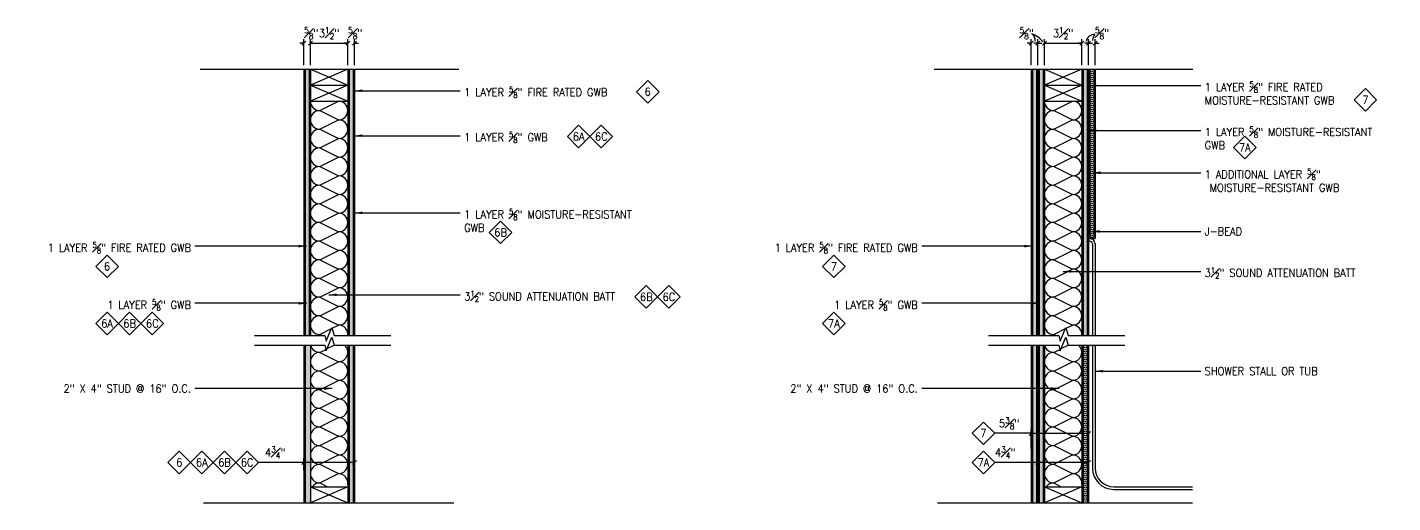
# Model space of a CAD drawing. Header units: inches. Extents: x 14 to 347, y 32 to 277.
# Drawn here: x 17.1 to 145.1, y 130 to 174.6 of the extents above; entities that cross this region are included whole.
import ezdxf
from ezdxf.enums import TextEntityAlignment as Align

# ---------------------------------------------------------------- set-up
doc = ezdxf.new("R2010")
doc.units = ezdxf.units.IN
doc.header["$LTSCALE"] = 0.5
doc.header["$MEASUREMENT"] = 0
for name, color, linetype in [('A-ANNO-DIMS', 7, 'Continuous'), ('A-ANNO-NOTE', 7, 'Continuous'), ('A-ANNO-SYMB', 7, 'Continuous'), ('A-DETL-MCUT', 2, 'Continuous'), ('A-DETL-PATT', 8, 'Continuous')]:
    doc.layers.add(name, color=color, linetype=linetype)
doc.styles.add('NOTE', font='romans.shx', dxfattribs={"width": 0.9})
doc.dimstyles.new('NOTE8', dxfattribs={"dimscale": 8, "dimtxt": 0.09375, "dimasz": 0.046875, "dimexe": 0.046875, "dimexo": 0.046875, "dimgap": 0.046875, "dimtad": 1, "dimdec": 4, "dimzin": 0, "dimdsep": 46, "dimlunit": 4, "dimtxsty": 'NOTE', "dimblk": 'OBLIQUE', "dimcen": 0.09, "dimadec": 0, "dimazin": 0, "dimtfac": 0.75, "dimtdec": 4, "dimtofl": 0, "dimtmove": 2, "dimatfit": 3, "dimldrblk": 'OBLIQUE', "dimfxl": 0, "dimfrac": 1, "dimtolj": 1, "dimtzin": 0, "dimarcsym": 0})
doc.dimstyles.new('TEXT8', dxfattribs={"dimscale": 8, "dimtxt": 0.09375, "dimasz": 0.09375, "dimexe": 0.046875, "dimexo": 0.046875, "dimgap": 0.046875, "dimtad": 0, "dimdec": 4, "dimzin": 0, "dimdsep": 46, "dimlunit": 4, "dimtxsty": 'NOTE', "dimcen": 0.09, "dimadec": 0, "dimazin": 0, "dimtfac": 0.75, "dimtdec": 4, "dimtofl": 0, "dimtmove": 2, "dimatfit": 3, "dimfxl": 0, "dimfrac": 1, "dimtolj": 1, "dimtzin": 0, "dimarcsym": 0})

# ---------------------------------------------------------------- blocks, each defined once
blk = doc.blocks.new('_Oblique')
at = {"color": 0, "lineweight": -2}
blk.add_line((-0.5, -0.5), (0.5, 0.5), dxfattribs=at)
blk = doc.blocks.new('*D25')
at = {"layer": 'A-ANNO-DIMS', "color": 0, "lineweight": -2}
for p, q in [((43.02, 133.01), (43.02, 134.12)), ((47.77, 133.74), (43.02, 133.74)), ((47.77, 131.97), (47.77, 134.12))]:
    blk.add_line(p, q, dxfattribs=at)
at = {"layer": 'Defpoints', "color": 0}
for p in [(43.02, 133.74), (43.02, 132.63), (47.77, 131.59)]:
    blk.add_point(p, dxfattribs=at)
at = {"layer": 'A-ANNO-DIMS', "color": 0, "lineweight": -2, "xscale": 0.375, "yscale": 0.375, "zscale": 0.375, "rotation": 180}
blk.add_blockref('_Oblique', (43.02, 133.74), dxfattribs=at)
at = {"layer": 'A-ANNO-DIMS', "color": 0, "lineweight": -2, "xscale": 0.375, "yscale": 0.375, "zscale": 0.375}
blk.add_blockref('_Oblique', (47.77, 133.74), dxfattribs=at)
at = {"layer": 'A-ANNO-DIMS', "color": 0, "insert": (40.34, 134.68), "char_height": 0.75, "attachment_point": 5, "style": 'NOTE'}
blk.add_mtext('\\A1;4{\\H0.750000x;\\S3#4;}"', dxfattribs=at)
blk = doc.blocks.new('*D26')
at = {"layer": 'A-ANNO-DIMS', "color": 0, "lineweight": -2}
for p, q in [((43.02, 173.06), (42.64, 173.06)), ((43.02, 171), (43.02, 173.43)), ((43.64, 171), (43.64, 173.43)), ((43.64, 173.06), (44.02, 173.06))]:
    blk.add_line(p, q, dxfattribs=at)
at = {"layer": 'Defpoints', "color": 0}
for p in [(43.64, 173.06), (43.02, 170.63), (43.64, 170.63)]:
    blk.add_point(p, dxfattribs=at)
at = {"layer": 'A-ANNO-DIMS', "color": 0, "lineweight": -2, "xscale": 0.375, "yscale": 0.375, "zscale": 0.375}
blk.add_blockref('_Oblique', (43.02, 173.06), dxfattribs=at)
at = {"layer": 'A-ANNO-DIMS', "color": 0, "lineweight": -2, "xscale": 0.375, "yscale": 0.375, "zscale": 0.375, "rotation": 180}
blk.add_blockref('_Oblique', (43.64, 173.06), dxfattribs=at)
at = {"layer": 'A-ANNO-DIMS', "color": 0, "insert": (43.72, 174), "char_height": 0.75, "attachment_point": 5, "style": 'NOTE'}
blk.add_mtext('\\A1;{\\H0.750000x;\\S5#8;}"', dxfattribs=at)
blk = doc.blocks.new('*D27')
at = {"layer": 'A-ANNO-DIMS', "color": 0, "lineweight": -2}
for p, q in [((43.64, 171), (43.64, 173.43)), ((43.64, 173.06), (47.14, 173.06)), ((47.14, 171), (47.14, 173.43))]:
    blk.add_line(p, q, dxfattribs=at)
at = {"layer": 'Defpoints', "color": 0}
for p in [(47.14, 173.06), (43.64, 170.63), (47.14, 170.63)]:
    blk.add_point(p, dxfattribs=at)
at = {"layer": 'A-ANNO-DIMS', "color": 0, "lineweight": -2, "xscale": 0.375, "yscale": 0.375, "zscale": 0.375, "rotation": 180}
blk.add_blockref('_Oblique', (43.64, 173.06), dxfattribs=at)
at = {"layer": 'A-ANNO-DIMS', "color": 0, "lineweight": -2, "xscale": 0.375, "yscale": 0.375, "zscale": 0.375}
blk.add_blockref('_Oblique', (47.14, 173.06), dxfattribs=at)
at = {"layer": 'A-ANNO-DIMS', "color": 0, "insert": (45.39, 174), "char_height": 0.75, "attachment_point": 5, "style": 'NOTE'}
blk.add_mtext('\\A1;3{\\H0.750000x;\\S1#2;}"', dxfattribs=at)
blk = doc.blocks.new('*D28')
at = {"layer": 'A-ANNO-DIMS', "color": 0, "lineweight": -2}
for p, q in [((47.14, 173.06), (46.77, 173.06)), ((47.14, 171), (47.14, 173.43)), ((47.77, 171), (47.77, 173.43)), ((47.77, 173.06), (48.14, 173.06))]:
    blk.add_line(p, q, dxfattribs=at)
at = {"layer": 'Defpoints', "color": 0}
for p in [(47.77, 173.06), (47.14, 170.63), (47.77, 170.63)]:
    blk.add_point(p, dxfattribs=at)
at = {"layer": 'A-ANNO-DIMS', "color": 0, "lineweight": -2, "xscale": 0.375, "yscale": 0.375, "zscale": 0.375}
blk.add_blockref('_Oblique', (47.14, 173.06), dxfattribs=at)
at = {"layer": 'A-ANNO-DIMS', "color": 0, "lineweight": -2, "xscale": 0.375, "yscale": 0.375, "zscale": 0.375, "rotation": 180}
blk.add_blockref('_Oblique', (47.77, 173.06), dxfattribs=at)
at = {"layer": 'A-ANNO-DIMS', "color": 0, "insert": (47.84, 174), "char_height": 0.75, "attachment_point": 5, "style": 'NOTE'}
blk.add_mtext('\\A1;{\\H0.750000x;\\S5#8;}"', dxfattribs=at)
blk = doc.blocks.new('*D29')
at = {"layer": 'A-ANNO-DIMS', "color": 0, "lineweight": -2}
for p, q in [((111.81, 132.34), (111.81, 134.12)), ((116.56, 133.74), (111.81, 133.74)), ((116.56, 133.77), (116.56, 134.12))]:
    blk.add_line(p, q, dxfattribs=at)
at = {"layer": 'Defpoints', "color": 0}
for p in [(111.81, 133.74), (116.56, 133.4), (111.81, 131.96)]:
    blk.add_point(p, dxfattribs=at)
at = {"layer": 'A-ANNO-DIMS', "color": 0, "lineweight": -2, "xscale": 0.375, "yscale": 0.375, "zscale": 0.375, "rotation": 180}
blk.add_blockref('_Oblique', (111.81, 133.74), dxfattribs=at)
at = {"layer": 'A-ANNO-DIMS', "color": 0, "lineweight": -2, "xscale": 0.375, "yscale": 0.375, "zscale": 0.375}
blk.add_blockref('_Oblique', (116.56, 133.74), dxfattribs=at)
at = {"layer": 'A-ANNO-DIMS', "color": 0, "insert": (108.76, 134.68), "char_height": 0.75, "attachment_point": 5, "style": 'NOTE'}
blk.add_mtext('\\A1;4{\\H0.750000x;\\S3#4;}"', dxfattribs=at)
blk = doc.blocks.new('*D32')
at = {"layer": 'A-ANNO-DIMS', "color": 0, "lineweight": -2}
for p, q in [((111.19, 173.06), (110.81, 173.06)), ((111.19, 171), (111.19, 173.43)), ((111.81, 171), (111.81, 173.43)), ((111.81, 173.06), (112.19, 173.06))]:
    blk.add_line(p, q, dxfattribs=at)
at = {"layer": 'Defpoints', "color": 0}
for p in [(111.81, 173.06), (111.19, 170.63), (111.81, 170.63)]:
    blk.add_point(p, dxfattribs=at)
at = {"layer": 'A-ANNO-DIMS', "color": 0, "lineweight": -2, "xscale": 0.375, "yscale": 0.375, "zscale": 0.375}
blk.add_blockref('_Oblique', (111.19, 173.06), dxfattribs=at)
at = {"layer": 'A-ANNO-DIMS', "color": 0, "lineweight": -2, "xscale": 0.375, "yscale": 0.375, "zscale": 0.375, "rotation": 180}
blk.add_blockref('_Oblique', (111.81, 173.06), dxfattribs=at)
at = {"layer": 'A-ANNO-DIMS', "color": 0, "insert": (110.77, 174), "char_height": 0.75, "attachment_point": 5, "style": 'NOTE'}
blk.add_mtext('\\A1;{\\H0.750000x;\\S5#8;}"', dxfattribs=at)
blk = doc.blocks.new('*D30')
at = {"layer": 'A-ANNO-DIMS', "color": 0, "lineweight": -2}
for p, q in [((111.81, 173.06), (111.44, 173.06)), ((111.81, 171), (111.81, 173.43)), ((112.44, 171), (112.44, 173.43)), ((112.44, 173.06), (112.81, 173.06))]:
    blk.add_line(p, q, dxfattribs=at)
at = {"layer": 'Defpoints', "color": 0}
for p in [(112.44, 173.06), (111.81, 170.63), (112.44, 170.63)]:
    blk.add_point(p, dxfattribs=at)
at = {"layer": 'A-ANNO-DIMS', "color": 0, "lineweight": -2, "xscale": 0.375, "yscale": 0.375, "zscale": 0.375}
blk.add_blockref('_Oblique', (111.81, 173.06), dxfattribs=at)
at = {"layer": 'A-ANNO-DIMS', "color": 0, "lineweight": -2, "xscale": 0.375, "yscale": 0.375, "zscale": 0.375, "rotation": 180}
blk.add_blockref('_Oblique', (112.44, 173.06), dxfattribs=at)
blk = doc.blocks.new('*D31')
at = {"layer": 'A-ANNO-DIMS', "color": 0, "lineweight": -2}
for p, q in [((112.44, 171), (112.44, 173.43)), ((112.44, 173.06), (115.94, 173.06)), ((115.94, 171), (115.94, 173.43))]:
    blk.add_line(p, q, dxfattribs=at)
at = {"layer": 'Defpoints', "color": 0}
for p in [(115.94, 173.06), (112.44, 170.63), (115.94, 170.63)]:
    blk.add_point(p, dxfattribs=at)
at = {"layer": 'A-ANNO-DIMS', "color": 0, "lineweight": -2, "xscale": 0.375, "yscale": 0.375, "zscale": 0.375, "rotation": 180}
blk.add_blockref('_Oblique', (112.44, 173.06), dxfattribs=at)
at = {"layer": 'A-ANNO-DIMS', "color": 0, "lineweight": -2, "xscale": 0.375, "yscale": 0.375, "zscale": 0.375}
blk.add_blockref('_Oblique', (115.94, 173.06), dxfattribs=at)
at = {"layer": 'A-ANNO-DIMS', "color": 0, "insert": (114.19, 174), "char_height": 0.75, "attachment_point": 5, "style": 'NOTE'}
blk.add_mtext('\\A1;3{\\H0.750000x;\\S1#2;}"', dxfattribs=at)
blk = doc.blocks.new('*D33')
at = {"layer": 'A-ANNO-DIMS', "color": 0, "lineweight": -2}
for p, q in [((115.94, 173.06), (115.56, 173.06)), ((115.94, 171), (115.94, 173.43)), ((116.56, 171), (116.56, 173.43)), ((116.56, 173.06), (116.94, 173.06))]:
    blk.add_line(p, q, dxfattribs=at)
at = {"layer": 'Defpoints', "color": 0}
for p in [(116.56, 173.06), (115.94, 170.63), (116.56, 170.63)]:
    blk.add_point(p, dxfattribs=at)
at = {"layer": 'A-ANNO-DIMS', "color": 0, "lineweight": -2, "xscale": 0.375, "yscale": 0.375, "zscale": 0.375}
blk.add_blockref('_Oblique', (115.94, 173.06), dxfattribs=at)
at = {"layer": 'A-ANNO-DIMS', "color": 0, "lineweight": -2, "xscale": 0.375, "yscale": 0.375, "zscale": 0.375, "rotation": 180}
blk.add_blockref('_Oblique', (116.56, 173.06), dxfattribs=at)
blk = doc.blocks.new('*D34')
at = {"layer": 'A-ANNO-DIMS', "color": 0, "lineweight": -2}
for p, q in [((116.56, 173.06), (116.19, 173.06)), ((116.56, 171), (116.56, 173.43)), ((117.19, 171), (117.19, 173.43)), ((117.19, 173.06), (117.56, 173.06))]:
    blk.add_line(p, q, dxfattribs=at)
at = {"layer": 'Defpoints', "color": 0}
for p in [(117.19, 173.06), (116.56, 170.63), (117.19, 170.63)]:
    blk.add_point(p, dxfattribs=at)
at = {"layer": 'A-ANNO-DIMS', "color": 0, "lineweight": -2, "xscale": 0.375, "yscale": 0.375, "zscale": 0.375}
blk.add_blockref('_Oblique', (116.56, 173.06), dxfattribs=at)
at = {"layer": 'A-ANNO-DIMS', "color": 0, "lineweight": -2, "xscale": 0.375, "yscale": 0.375, "zscale": 0.375, "rotation": 180}
blk.add_blockref('_Oblique', (117.19, 173.06), dxfattribs=at)
at = {"layer": 'A-ANNO-DIMS', "color": 0, "insert": (117.84, 174), "char_height": 0.75, "attachment_point": 5, "style": 'NOTE'}
blk.add_mtext('\\A1;{\\H0.750000x;\\S5#8;}"', dxfattribs=at)
blk = doc.blocks.new('*D35')
at = {"layer": 'A-ANNO-DIMS', "color": 0, "lineweight": -2}
for p, q in [((111.19, 135.06), (111.19, 136.85)), ((116.56, 136.47), (111.19, 136.47)), ((116.56, 134.87), (116.56, 136.85))]:
    blk.add_line(p, q, dxfattribs=at)
at = {"layer": 'Defpoints', "color": 0}
for p in [(111.19, 136.47), (111.19, 134.69), (116.56, 134.5)]:
    blk.add_point(p, dxfattribs=at)
at = {"layer": 'A-ANNO-DIMS', "color": 0, "lineweight": -2, "xscale": 0.375, "yscale": 0.375, "zscale": 0.375, "rotation": 180}
blk.add_blockref('_Oblique', (111.19, 136.47), dxfattribs=at)
at = {"layer": 'A-ANNO-DIMS', "color": 0, "lineweight": -2, "xscale": 0.375, "yscale": 0.375, "zscale": 0.375}
blk.add_blockref('_Oblique', (116.56, 136.47), dxfattribs=at)
at = {"layer": 'A-ANNO-DIMS', "color": 0, "insert": (109.13, 137.41), "char_height": 0.75, "attachment_point": 5, "style": 'NOTE'}
blk.add_mtext('\\A1;5{\\H0.750000x;\\S3#8;}"', dxfattribs=at)
blk = doc.blocks.new('IDENYQ1')
blk.add_lwpolyline([(0, -1.06), (1.06, 0), (0, 1.06), (-1.06, 0)], close=True)
at = {"style": 'NOTE', "width": 0.9}
blk.add_attdef('#', text='', height=0.75, dxfattribs=at).set_placement((0, 0), align=Align.MIDDLE)

msp = doc.modelspace()

# ---------------------------------------------------------------- hatches: boundary and pattern name
at = {"layer": 'A-DETL-PATT'}
h = msp.add_hatch(dxfattribs=at)
h.set_pattern_fill('DOTS', color=256, scale=3, style=0)
h.paths.add_polyline_path([(43.64432, 144.731), (43.14432, 144.731), (43.14432, 129.96415), (43.64432, 129.96415)])
h.paths.add_polyline_path([(43.51932, 170.62525), (43.14432, 170.62525), (43.14432, 145.64018), (43.51932, 145.64018)])
h = msp.add_hatch(dxfattribs=at)
h.set_pattern_fill('DOTS', color=256, scale=3, style=0)
h.paths.add_polyline_path([(47.64432, 144.731), (47.26932, 144.731), (47.26932, 129.96415), (47.64432, 129.96415)])
h.paths.add_polyline_path([(47.64432, 170.62525), (47.26932, 170.62525), (47.26932, 145.64018), (47.64432, 145.64018)])
h = msp.add_hatch(dxfattribs=at)
h.set_pattern_fill('DOTS', color=256, scale=3, style=0)
h.paths.add_polyline_path([(111.68933, 144.731), (111.31433, 144.731), (111.31433, 133.74328), (111.68933, 133.74328)])
h.paths.add_polyline_path([(111.68933, 170.62525), (111.31433, 170.62525), (111.31433, 145.64018), (111.68933, 145.64018)])
h.paths.add_polyline_path([(112.31433, 170.62525), (111.93933, 170.62525), (111.93933, 145.64018), (112.31433, 145.64018)])
h.paths.add_polyline_path([(112.31433, 144.731), (111.93933, 144.731), (111.93933, 129.96415), (112.31433, 129.96415)])
h.paths.add_polyline_path([(111.68933, 133.74328), (111.31433, 133.74328), (111.31433, 129.96415), (111.68933, 129.96415)])
h = msp.add_hatch(dxfattribs=at)
h.set_pattern_fill('DOTS', color=256, scale=3, style=0)
h.paths.add_polyline_path([(116.43933, 170.62525), (116.06433, 170.62525), (116.06433, 145.64018), (116.43933, 145.64018)])
h = msp.add_hatch(dxfattribs=at)
h.set_pattern_fill('DOTS', color=256, scale=3, style=0)
h.paths.add_polyline_path([(117.06433, 170.62525), (116.68933, 170.62525), (116.68933, 154.85747), (117.06433, 154.85747)])
h = msp.add_hatch(dxfattribs=at)
h.set_pattern_fill('DOTS', color=256, scale=3, style=0)
h.paths.add_polyline_path([(116.43933, 144.731), (116.06433, 144.731), (116.06433, 129.96415), (116.43933, 129.96415)])

# ---------------------------------------------------------------- linework, layer by layer
at = {"layer": 'A-ANNO-DIMS'}
for p, q in [((111.18933, 136.47248), (107.77823, 136.47248)), ((43.01932, 133.74328), (38.77076, 133.74328)), ((111.81433, 133.74328), (107.77823, 133.74328))]:
    msp.add_line(p, q, dxfattribs=at)
for centre, radius, start, end in [((110.943, 173.37914), 0.62717, 350.1862053, 61.4103304), ((110.77208, 172.1753), 1.81667, 33.5812609, 74.9719966), ((117.13, 173.08546), 0.79939, 88.0767162, 167.6116381), ((117.79271, 173.33167), 0.84253, 139.0014122, 180.8687283)]:
    msp.add_arc(centre, radius, start, end, dxfattribs=at)
at = {"layer": 'A-ANNO-SYMB'}
for p, q in [((38.38585, 145.64018), (44.9814, 145.64018)), ((38.38585, 144.731), (44.9814, 144.731)), ((45.87355, 145.64018), (51.17514, 145.64018)), ((45.87355, 144.731), (51.17514, 144.731)), ((107.18085, 145.64018), (113.77641, 145.64018)), ((107.18085, 144.731), (113.77641, 144.731)), ((114.66855, 145.64018), (119.97014, 145.64018)), ((114.66855, 144.731), (119.97014, 144.731)), ((111.18933, 136.47248), (107.77823, 136.47248)), ((43.01932, 133.74328), (38.77076, 133.74328)), ((111.81433, 133.74328), (107.77823, 133.74328))]:
    msp.add_line(p, q, dxfattribs=at)
for points in [[(44.9814, 145.64018), (45.12706, 145.11074), (45.65506, 146.40177), (45.87355, 145.64018)], [(113.77641, 145.64018), (113.92206, 145.11074), (114.45007, 146.40177), (114.66855, 145.64018)], [(44.9814, 144.731), (45.12706, 144.20156), (45.65506, 145.49259), (45.87355, 144.731)], [(113.77641, 144.731), (113.92206, 144.20156), (114.45007, 145.49259), (114.66855, 144.731)]]:
    msp.add_lwpolyline(points, dxfattribs=at)
at = {"layer": 'A-DETL-MCUT'}
for p, q in [((33.29681, 170.62525), (57.56562, 170.62525)), ((43.01932, 170.62525), (43.01932, 145.64018)), ((43.14432, 170.62525), (43.14432, 145.64018)), ((43.51932, 170.62525), (43.51932, 145.64018)), ((43.64432, 170.62525), (43.64432, 145.64018)), ((43.64432, 170.62525), (47.14432, 169.12525)), ((47.14432, 170.62525), (43.64432, 169.12525)), ((47.14432, 170.62525), (47.14432, 145.64018)), ((47.26932, 170.62525), (47.26932, 145.64018)), ((47.64432, 170.62525), (47.64432, 145.64018)), ((47.76932, 170.62525), (47.76932, 145.64018)), ((102.09182, 170.62525), (126.36062, 170.62525)), ((111.18933, 170.62525), (111.18933, 145.64018)), ((111.31433, 170.62525), (111.31433, 145.64018)), ((111.68933, 170.62525), (111.68933, 145.64018)), ((111.81433, 170.62525), (111.81433, 145.64018)), ((111.93933, 170.62525), (111.93933, 145.64018)), ((112.31433, 170.62525), (112.31433, 145.64018)), ((112.43933, 170.62525), (112.43933, 145.64018)), ((112.43933, 170.62525), (115.93933, 169.12525)), ((115.93933, 170.62525), (112.43933, 169.12525)), ((115.93933, 170.62525), (115.93933, 145.64018)), ((116.06433, 170.62525), (116.06433, 145.64018)), ((116.43933, 170.62525), (116.43933, 145.64018)), ((116.56433, 170.62525), (116.56433, 145.64018)), ((116.68933, 170.62525), (116.68933, 154.85747)), ((117.06433, 170.62525), (117.06433, 154.85747)), ((117.18933, 170.62525), (117.18933, 154.73247)), ((43.64432, 169.12525), (47.14432, 169.12525)), ((47.14432, 169.12525), (43.64432, 167.62525)), ((43.64432, 169.12525), (47.14432, 167.62525)), ((112.43933, 169.12525), (115.93933, 169.12525)), ((115.93933, 169.12525), (112.43933, 167.62525)), ((112.43933, 169.12525), (115.93933, 167.62525)), ((43.64432, 167.62525), (47.14432, 167.62525)), ((112.43933, 167.62525), (115.93933, 167.62525)), ((116.68933, 154.85747), (117.06433, 154.85747)), ((116.56433, 154.73247), (117.18933, 154.73247)), ((116.93933, 154.23247), (116.93933, 145.64018)), ((117.18933, 154.23247), (117.18933, 145.64018)), ((43.01932, 144.731), (43.01932, 129.96415)), ((43.14432, 144.731), (43.14432, 129.96415)), ((43.64432, 144.731), (43.64432, 129.96415)), ((47.14432, 144.731), (47.14432, 129.96415)), ((47.26932, 144.731), (47.26932, 129.96415)), ((47.64432, 144.731), (47.64432, 129.96415)), ((47.76932, 144.731), (47.76932, 129.96415)), ((111.18933, 144.731), (111.18933, 129.96415)), ((111.31433, 144.731), (111.31433, 129.96415)), ((111.68933, 144.731), (111.68933, 129.96415)), ((111.81433, 144.731), (111.81433, 129.96415)), ((111.93933, 144.731), (111.93933, 129.96415)), ((112.31433, 144.731), (112.31433, 129.96415)), ((112.43933, 144.731), (112.43933, 129.96415)), ((115.93933, 144.731), (115.93933, 129.96415)), ((116.06433, 144.731), (116.06433, 129.96415)), ((116.43933, 144.731), (116.43933, 129.96415)), ((116.56433, 144.731), (116.56433, 129.96415)), ((116.93933, 144.731), (116.93933, 133.21415)), ((117.18933, 144.731), (117.18933, 133.21415)), ((43.64432, 131.46415), (47.14432, 129.96415)), ((47.14432, 131.46415), (43.64432, 129.96415)), ((43.64432, 131.46415), (47.14432, 131.46415)), ((112.43933, 131.46415), (115.93933, 129.96415)), ((115.93933, 131.46415), (112.43933, 129.96415)), ((112.43933, 131.46415), (115.93933, 131.46415)), ((118.93933, 131.46415), (126.31716, 131.46415)), ((118.93933, 131.21415), (126.31716, 131.21415)), ((33.61635, 129.96415), (57.09429, 129.96415)), ((102.41136, 129.96415), (126.31716, 129.96415))]:
    msp.add_line(p, q, dxfattribs=at)
for centre, radius, start, end in [((116.68933, 154.23247), 0.5, 0, 104.4775122), ((116.68933, 154.23247), 0.25, 0, 120), ((118.93933, 133.21415), 2, 180, 270), ((118.93933, 133.21415), 1.75, 180, 270)]:
    msp.add_arc(centre, radius, start, end, dxfattribs=at)
at = {"layer": 'A-DETL-PATT'}
for p, q in [((44.51932, 166.75025), (46.26932, 167.62525)), ((44.51932, 166.75025), (46.26932, 165.87525)), ((113.31433, 166.75025), (115.06433, 167.62525)), ((113.31433, 166.75025), (115.06433, 165.87525)), ((44.51932, 165.00025), (46.26932, 165.87525)), ((113.31433, 165.00025), (115.06433, 165.87525)), ((44.51932, 165.00025), (46.26932, 164.12525)), ((44.51932, 163.25025), (46.26932, 164.12525)), ((113.31433, 165.00025), (115.06433, 164.12525)), ((113.31433, 163.25025), (115.06433, 164.12525)), ((44.51932, 163.25025), (46.26932, 162.37525)), ((113.31433, 163.25025), (115.06433, 162.37525)), ((44.51932, 161.50025), (46.26932, 162.37525)), ((44.51932, 161.50025), (46.26932, 160.62525)), ((113.31433, 161.50025), (115.06433, 162.37525)), ((113.31433, 161.50025), (115.06433, 160.62525)), ((44.51932, 159.75025), (46.26932, 160.62525)), ((113.31433, 159.75025), (115.06433, 160.62525)), ((44.51932, 159.75025), (46.26932, 158.87525)), ((44.51932, 158.00025), (46.26932, 158.87525)), ((113.31433, 159.75025), (115.06433, 158.87525)), ((113.31433, 158.00025), (115.06433, 158.87525)), ((44.51932, 158.00025), (46.26932, 157.12525)), ((113.31433, 158.00025), (115.06433, 157.12525)), ((44.51932, 156.25025), (46.26932, 157.12525)), ((44.51932, 156.25025), (46.26932, 155.37525)), ((113.31433, 156.25025), (115.06433, 157.12525)), ((113.31433, 156.25025), (115.06433, 155.37525)), ((44.51932, 154.50025), (46.26932, 155.37525)), ((113.31433, 154.50025), (115.06433, 155.37525)), ((44.51932, 154.50025), (46.26932, 153.62525)), ((44.51932, 152.75025), (46.26932, 153.62525)), ((113.31433, 154.50025), (115.06433, 153.62525)), ((113.31433, 152.75025), (115.06433, 153.62525)), ((44.51932, 152.75025), (46.26932, 151.87525)), ((113.31433, 152.75025), (115.06433, 151.87525)), ((44.51932, 151.00025), (46.26932, 151.87525)), ((113.31433, 151.00025), (115.06433, 151.87525)), ((44.51932, 151.00025), (46.26932, 150.12525)), ((44.51932, 149.25025), (46.26932, 150.12525)), ((113.31433, 151.00025), (115.06433, 150.12525)), ((113.31433, 149.25025), (115.06433, 150.12525)), ((44.51932, 149.25025), (46.26932, 148.37525)), ((113.31433, 149.25025), (115.06433, 148.37525)), ((44.51932, 147.50025), (46.26932, 148.37525)), ((44.51932, 147.50025), (46.26932, 146.62525)), ((113.31433, 147.50025), (115.06433, 148.37525)), ((113.31433, 147.50025), (115.06433, 146.62525)), ((44.51932, 145.75025), (45.61206, 146.29661)), ((45.67605, 146.32861), (46.26932, 146.62525)), ((113.31433, 145.75025), (114.40706, 146.29661)), ((114.47105, 146.32861), (115.06433, 146.62525)), ((44.51932, 145.75025), (44.73945, 145.64018)), ((45.2145, 144.41535), (45.87006, 144.74314)), ((113.31433, 145.75025), (113.53446, 145.64018)), ((114.0095, 144.41535), (114.66507, 144.74314)), ((44.51932, 144.06777), (45.08593, 144.35107)), ((44.51932, 144.06777), (46.26932, 143.19277)), ((113.31433, 144.06777), (113.88093, 144.35107)), ((113.31433, 144.06777), (115.06433, 143.19277)), ((44.51932, 142.31777), (46.26932, 143.19277)), ((44.51932, 142.31777), (46.26932, 141.44277)), ((113.31433, 142.31777), (115.06433, 143.19277)), ((113.31433, 142.31777), (115.06433, 141.44277)), ((44.51932, 140.56777), (46.26932, 141.44277)), ((113.31433, 140.56777), (115.06433, 141.44277)), ((44.51932, 140.56777), (46.26932, 139.69277)), ((44.51932, 138.81777), (46.26932, 139.69277)), ((113.31433, 140.56777), (115.06433, 139.69277)), ((113.31433, 138.81777), (115.06433, 139.69277)), ((44.51932, 138.81777), (46.26932, 137.94277)), ((113.31433, 138.81777), (115.06433, 137.94277)), ((44.51932, 137.06777), (46.26932, 137.94277)), ((44.51932, 137.06777), (46.26932, 136.19277)), ((113.31433, 137.06777), (115.06433, 137.94277)), ((113.31433, 137.06777), (115.06433, 136.19277)), ((44.51932, 135.31777), (46.26932, 136.19277)), ((113.31433, 135.31777), (115.06433, 136.19277)), ((44.51932, 135.31777), (46.26932, 134.44277)), ((44.51932, 133.56777), (46.26932, 134.44277)), ((113.31433, 135.31777), (115.06433, 134.44277)), ((113.31433, 133.56777), (115.06433, 134.44277)), ((44.51932, 133.56777), (46.26932, 132.69277)), ((113.31433, 133.56777), (115.06433, 132.69277)), ((44.51932, 131.81777), (46.26932, 132.69277)), ((44.51932, 131.81777), (45.22655, 131.46415)), ((113.31433, 131.81777), (115.06433, 132.69277)), ((113.31433, 131.81777), (114.02156, 131.46415))]:
    msp.add_line(p, q, dxfattribs=at)
for centre, start, end in [((44.51932, 167.62525), 180, 270), ((44.51932, 165.87525), 90, 270), ((46.26932, 166.75025), 270, 90), ((113.31433, 167.62525), 180, 270), ((113.31433, 165.87525), 90, 270), ((115.06433, 166.75025), 270, 90), ((46.26932, 165.00025), 270, 90), ((115.06433, 165.00025), 270, 90), ((44.51932, 164.12525), 90, 270), ((46.26932, 163.25025), 270, 90), ((113.31433, 164.12525), 90, 270), ((115.06433, 163.25025), 270, 90), ((44.51932, 162.37525), 90, 270), ((113.31433, 162.37525), 90, 270), ((44.51932, 160.62525), 90, 270), ((46.26932, 161.50025), 270, 90), ((113.31433, 160.62525), 90, 270), ((115.06433, 161.50025), 270, 90), ((46.26932, 159.75025), 270, 90), ((115.06433, 159.75025), 270, 90), ((44.51932, 158.87525), 90, 270), ((46.26932, 158.00025), 270, 90), ((113.31433, 158.87525), 90, 270), ((115.06433, 158.00025), 270, 90), ((44.51932, 157.12525), 90, 270), ((113.31433, 157.12525), 90, 270), ((44.51932, 155.37525), 90, 270), ((46.26932, 156.25025), 270, 90), ((113.31433, 155.37525), 90, 270), ((115.06433, 156.25025), 270, 90), ((46.26932, 154.50025), 270, 90), ((115.06433, 154.50025), 270, 90), ((44.51932, 153.62525), 90, 270), ((46.26932, 152.75025), 270, 90), ((113.31433, 153.62525), 90, 270), ((115.06433, 152.75025), 270, 90), ((44.51932, 151.87525), 90, 270), ((113.31433, 151.87525), 90, 270), ((46.26932, 151.00025), 270, 90), ((115.06433, 151.00025), 270, 90), ((44.51932, 150.12525), 90, 270), ((46.26932, 149.25025), 270, 90), ((113.31433, 150.12525), 90, 270), ((115.06433, 149.25025), 270, 90), ((44.51932, 148.37525), 90, 270), ((113.31433, 148.37525), 90, 270), ((44.51932, 146.62525), 90, 270), ((46.26932, 147.50025), 270, 90), ((113.31433, 146.62525), 90, 270), ((115.06433, 147.50025), 270, 90), ((46.26932, 145.75025), 352.7736045, 90), ((115.06433, 145.75025), 352.7736045, 90), ((44.51932, 144.94277), 194.0055642, 270), ((46.26932, 144.06777), 270, 49.2867819), ((113.31433, 144.94277), 194.0055642, 270), ((115.06433, 144.06777), 270, 49.2867819), ((44.51932, 143.19277), 90, 270), ((113.31433, 143.19277), 90, 270), ((44.51932, 141.44277), 90, 270), ((46.26932, 142.31777), 270, 90), ((113.31433, 141.44277), 90, 270), ((115.06433, 142.31777), 270, 90), ((46.26932, 140.56777), 270, 90), ((115.06433, 140.56777), 270, 90), ((44.51932, 139.69277), 90, 270), ((46.26932, 138.81777), 270, 90), ((113.31433, 139.69277), 90, 270), ((115.06433, 138.81777), 270, 90), ((44.51932, 137.94277), 90, 270), ((113.31433, 137.94277), 90, 270), ((44.51932, 136.19277), 90, 270), ((46.26932, 137.06777), 270, 90), ((113.31433, 136.19277), 90, 270), ((115.06433, 137.06777), 270, 90), ((46.26932, 135.31777), 270, 90), ((115.06433, 135.31777), 270, 90), ((44.51932, 134.44277), 90, 270), ((46.26932, 133.56777), 270, 90), ((113.31433, 134.44277), 90, 270), ((115.06433, 133.56777), 270, 90), ((44.51932, 132.69277), 90, 270), ((113.31433, 132.69277), 90, 270), ((44.51932, 130.94277), 90, 143.4254336), ((46.26932, 131.81777), 352.7736045, 90), ((113.31433, 130.94277), 90, 143.4254336), ((115.06433, 131.81777), 352.7736045, 90)]:
    msp.add_arc(centre, 0.875, start, end, dxfattribs=at)

# ---------------------------------------------------------------- block references
at = {"layer": 'A-ANNO-NOTE'}
for p, values in [((75.25689, 168.51587), {'#': '6'}), ((142.5167, 167.74271), {'#': '7'}), ((68.78067, 164.30423), {'#': '6A'}), ((70.90199, 164.30423), {'#': '6C'}), ((131.21009, 163.28743), {'#': '7A'}), ((61.46627, 155.32292), {'#': '6B'}), ((24.57741, 152.1335), {'#': '6'}), ((92.70634, 152.1335), {'#': '7'}), ((75.11976, 149.26676), {'#': '6B'}), ((77.24108, 149.26676), {'#': '6C'}), ((24.57741, 146.77541), {'#': '6A'}), ((26.69873, 146.77541), {'#': '6B'}), ((28.82005, 146.77541), {'#': '6C'}), ((92.70634, 146.77541), {'#': '7A'})]:
    msp.add_blockref('IDENYQ1', p, dxfattribs=at).add_auto_attribs(values)
at = {"layer": 'A-ANNO-SYMB'}
for p, values in [((106.71757, 136.47248), {'#': '7'}), ((31.34614, 133.74328), {'#': '6'}), ((33.46746, 133.74328), {'#': '6A'}), ((35.58878, 133.74328), {'#': '6B'}), ((37.7101, 133.74328), {'#': '6C'}), ((106.71757, 133.74328), {'#': '7A'})]:
    msp.add_blockref('IDENYQ1', p, dxfattribs=at).add_auto_attribs(values)

# ---------------------------------------------------------------- texts
at = {"layer": 'A-ANNO-NOTE', "char_height": 0.75, "style": 'NOTE'}
for s, insert, width, attachment_point in [('\\A1;1 LAYER {\\H0.7x;\\S5#8;}" FIRE RATED GWB', (58.05349, 168.98368), 17.0625, 1), ('\\A1;1 LAYER {\\H0.7x;\\S5#8;}" FIRE RATED MOISTURE-RESISTANT GWB', (127.46014, 169.47748), 20.0625, 1), ('\\A1;1 LAYER {\\H0.7x;\\S5#8;}" MOISTURE-RESISTANT\\PGWB', (127.46014, 165.26174), 20.625, 1), ('\\A1;1 LAYER {\\H0.7x;\\S5#8;}" GWB', (58.05349, 164.76794), 17.0625, 1), ('\\A1;1 ADDITIONAL LAYER {\\H0.7x;\\S5#8;}"\\P MOISTURE-RESISTANT GWB', (127.46014, 161.28911), 18.6875, 1), ('\\A1;1 LAYER {\\H0.7x;\\S5#8;}" MOISTURE-RESISTANT\\PGWB', (58.05349, 157.53047), 18.6875, 1), ('\\A1;J-BEAD', (127.46014, 155.78703), 14, 1), ('\\A1;1 LAYER {\\H0.7x;\\S5#8;}" FIRE RATED GWB', (32.44211, 154.40181), 18.0987713, 3), ('\\A1;1 LAYER {\\H0.7x;\\S5#8;}" FIRE RATED GWB', (100.57105, 154.40181), 18.0987713, 3), ('\\A1;3{\\H0.7x;\\S1#2;}" SOUND ATTENUATION BATT', (127.46014, 152.04149), 18.6875, 1), ('\\A1;3{\\H0.7x;\\S1#2;}" SOUND ATTENUATION BATT', (58.05349, 149.84218), 18.6875, 1), ('\\A1;1 LAYER {\\H0.7x;\\S5#8;}" GWB', (32.44211, 149.04372), 14, 3), ('\\A1;1 LAYER {\\H0.7x;\\S5#8;}" GWB', (100.57105, 149.04372), 14, 3), ('SHOWER STALL OR TUB', (127.46014, 142.67893), 14, 1), ('\\A1;2" X 4" STUD @ 16" O.C.', (32.44211, 141.0456), 14, 3), ('\\A1;2" X 4" STUD @ 16" O.C.', (100.57105, 141.0456), 14, 3)]:
    msp.add_mtext(s, dxfattribs=dict(at, insert=insert, width=width, attachment_point=attachment_point))

# ---------------------------------------------------------------- dimensions: what is measured, and where the dimension line sits
at = {"layer": 'A-ANNO-DIMS'}
for base, p1, p2, picture, middle in [((43.64432, 173.059), (43.01932, 170.62525), (43.64432, 170.62525), '*D26', (43.71747, 173.9965)), ((47.76932, 173.059), (47.14432, 170.62525), (47.76932, 170.62525), '*D28', (47.84247, 173.9965)), ((111.81433, 173.059), (111.18933, 170.62525), (111.81433, 170.62525), '*D32', (110.77412, 173.9965)), ((117.18933, 173.059), (116.56433, 170.62525), (117.18933, 170.62525), '*D34', (117.83764, 173.9965)), ((111.18933, 136.47248), (116.56433, 134.49563), (111.18933, 134.68965), '*D35', (109.13388, 137.40998)), ((43.01932, 133.74328), (47.76932, 131.59207), (43.01932, 132.63219), '*D25', (40.33887, 134.68078)), ((111.81433, 133.74328), (116.56433, 133.39886), (111.81433, 131.96045), '*D29', (108.75888, 134.68078))]:
    dim = msp.add_linear_dim(base=base, p1=p1, p2=p2, dimstyle='NOTE8', dxfattribs=at)
    dim.commit()
    dim.dimension.update_dxf_attribs({"geometry": picture, "text_midpoint": middle, "dimtype": 160})
for base, p1, p2, picture, middle in [((47.14432, 173.059), (43.64432, 170.62525), (47.14432, 170.62525), '*D27', (45.39432, 173.9965)), ((115.93933, 173.059), (112.43933, 170.62525), (115.93933, 170.62525), '*D31', (114.18933, 173.9965))]:
    dim = msp.add_linear_dim(base=base, p1=p1, p2=p2, dimstyle='NOTE8', dxfattribs=at)
    dim.commit()
    dim.dimension.update_dxf_attribs({"geometry": picture, "text_midpoint": middle})
for base, p1, p2, picture, middle in [((112.43933, 173.059), (111.81433, 170.62525), (112.43933, 170.62525), '*D30', (112.51248, 173.9965)), ((116.56433, 173.059), (115.93933, 170.62525), (116.56433, 170.62525), '*D33', (116.63748, 173.9965))]:
    dim = msp.add_linear_dim(base=base, p1=p1, p2=p2, text=' ', dimstyle='NOTE8', dxfattribs=at)
    dim.commit()
    dim.dimension.update_dxf_attribs({"geometry": picture, "text_midpoint": middle, "dimtype": 160})

# ---------------------------------------------------------------- leaders
at = {"layer": 'A-ANNO-NOTE', "annotation_type": 0, "has_hookline": 1}
for points, hookline_direction, text_width in [([(116.56433, 169.10248), (127.08514, 169.10248)], 0, 13.43571), ([(47.76932, 168.60868), (57.67849, 168.60868)], 0, 15.33679), ([(47.76932, 164.39294), (57.67849, 164.39294)], 0, 8.81179), ([(116.56433, 164.88674), (127.08514, 164.88674)], 0, 17.61893), ([(116.94775, 160.91411), (127.08514, 160.91411)], 0, 14.11071), ([(47.76932, 157.15547), (57.67849, 157.15547)], 0, 17.61893), ([(116.86704, 155.41203), (127.08514, 155.41203)], 0, 3.72857), ([(43.26815, 154.02681), (32.81711, 154.02681)], 1, 15.33679), ([(111.31433, 154.02681), (100.94605, 154.02681)], 1, 15.33679), ([(114.18584, 151.66649), (127.08514, 151.66649)], 0, 15.77714), ([(43.29915, 148.66872), (32.81711, 148.66872)], 1, 8.81179), ([(45.3595, 149.46718), (57.67849, 149.46718)], 0, 15.77714), ([(111.93933, 148.66872), (100.94605, 148.66872)], 1, 8.81179), ([(117.18933, 142.30393), (127.08514, 142.30393)], 0, 12.05357), ([(45.67725, 140.6706), (32.81711, 140.6706)], 1, 13.82143), ([(113.80618, 140.6706), (100.94605, 140.6706)], 1, 13.82143)]:
    msp.add_leader(points, dimstyle='TEXT8', override={"dimgap": 0.046875, "dimtad": 0}, dxfattribs=dict(at, hookline_direction=hookline_direction, text_width=text_width))

doc.saveas('drawing.dxf')
